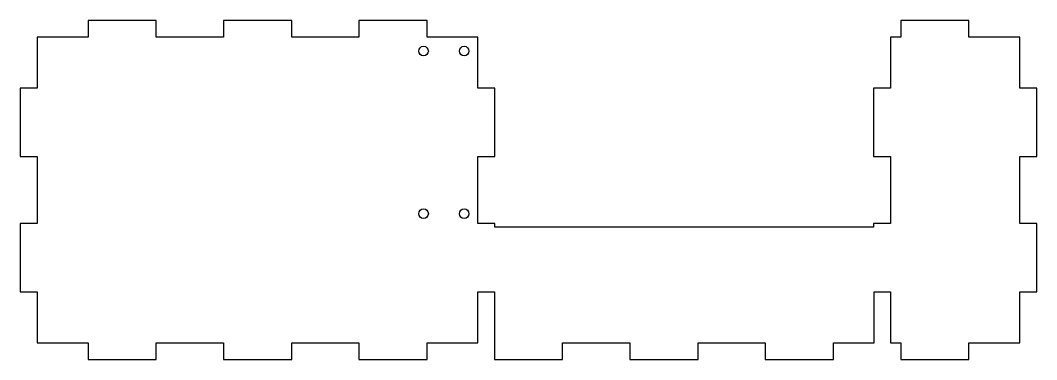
# Model space of a CAD drawing. Header units: millimetres. Extents: x -300 to 0, y -100 to 0.
import ezdxf

# ---------------------------------------------------------------- set-up
doc = ezdxf.new("R2010")
doc.units = ezdxf.units.MM
doc.layers.add('CUTOUTS', color=1, linetype='CONTINUOUS')
doc.layers.add('PERIMETER', color=5, linetype='CONTINUOUS')

msp = doc.modelspace()

# ---------------------------------------------------------------- linework, layer by layer
at = {"layer": 'CUTOUTS'}
for centre in [(-181, -9), (-169, -9), (-181, -57), (-169, -57)]:
    msp.add_circle(centre, 1.425, dxfattribs=at)
at = {"layer": 'PERIMETER'}
msp.add_lwpolyline([(-59.925, -100.075), (-59.925, -95.075), (-47.925, -95.075), (-47.925, -80.075), (-43.075, -80.075), (-43.075, -95.075), (-40.075, -95.075), (-40.075, -100.075), (-19.925, -100.075), (-19.925, -95.075), (-4.925, -95.075), (-4.925, -80.075), (0.075, -80.075), (0.075, -59.925), (-4.925, -59.925), (-4.925, -40.075), (0.075, -40.075), (0.075, -19.925), (-4.925, -19.925), (-4.925, -4.925), (-19.925, -4.925), (-19.925, 0.075), (-40.075, 0.075), (-40.075, -4.925), (-43.075, -4.925), (-43.075, -19.925), (-48.075, -19.925), (-48.075, -40.075), (-43.075, -40.075), (-43.075, -59.925), (-48.075, -59.925), (-48.075, -60.925), (-159.925, -60.925), (-159.925, -59.925), (-164.925, -59.925), (-164.925, -40.075), (-159.925, -40.075), (-159.925, -19.925), (-164.925, -19.925), (-164.925, -4.925), (-179.925, -4.925), (-179.925, 0.075), (-200.075, 0.075), (-200.075, -4.925), (-219.925, -4.925), (-219.925, 0.075), (-240.075, 0.075), (-240.075, -4.925), (-259.925, -4.925), (-259.925, 0.075), (-280.075, 0.075), (-280.075, -4.925), (-295.075, -4.925), (-295.075, -19.925), (-300.075, -19.925), (-300.075, -40.075), (-295.075, -40.075), (-295.075, -59.925), (-300.075, -59.925), (-300.075, -80.075), (-295.075, -80.075), (-295.075, -95.075), (-280.075, -95.075), (-280.075, -100.075), (-259.925, -100.075), (-259.925, -95.075), (-240.075, -95.075), (-240.075, -100.075), (-219.925, -100.075), (-219.925, -95.075), (-200.075, -95.075), (-200.075, -100.075), (-179.925, -100.075), (-179.925, -95.075), (-164.925, -95.075), (-164.925, -80.075), (-160.075, -80.075), (-160.075, -100.075), (-139.925, -100.075), (-139.925, -95.075), (-120.075, -95.075), (-120.075, -100.075), (-99.925, -100.075), (-99.925, -95.075), (-80.075, -95.075), (-80.075, -100.075)], close=True, dxfattribs=at)

doc.saveas('drawing.dxf')
